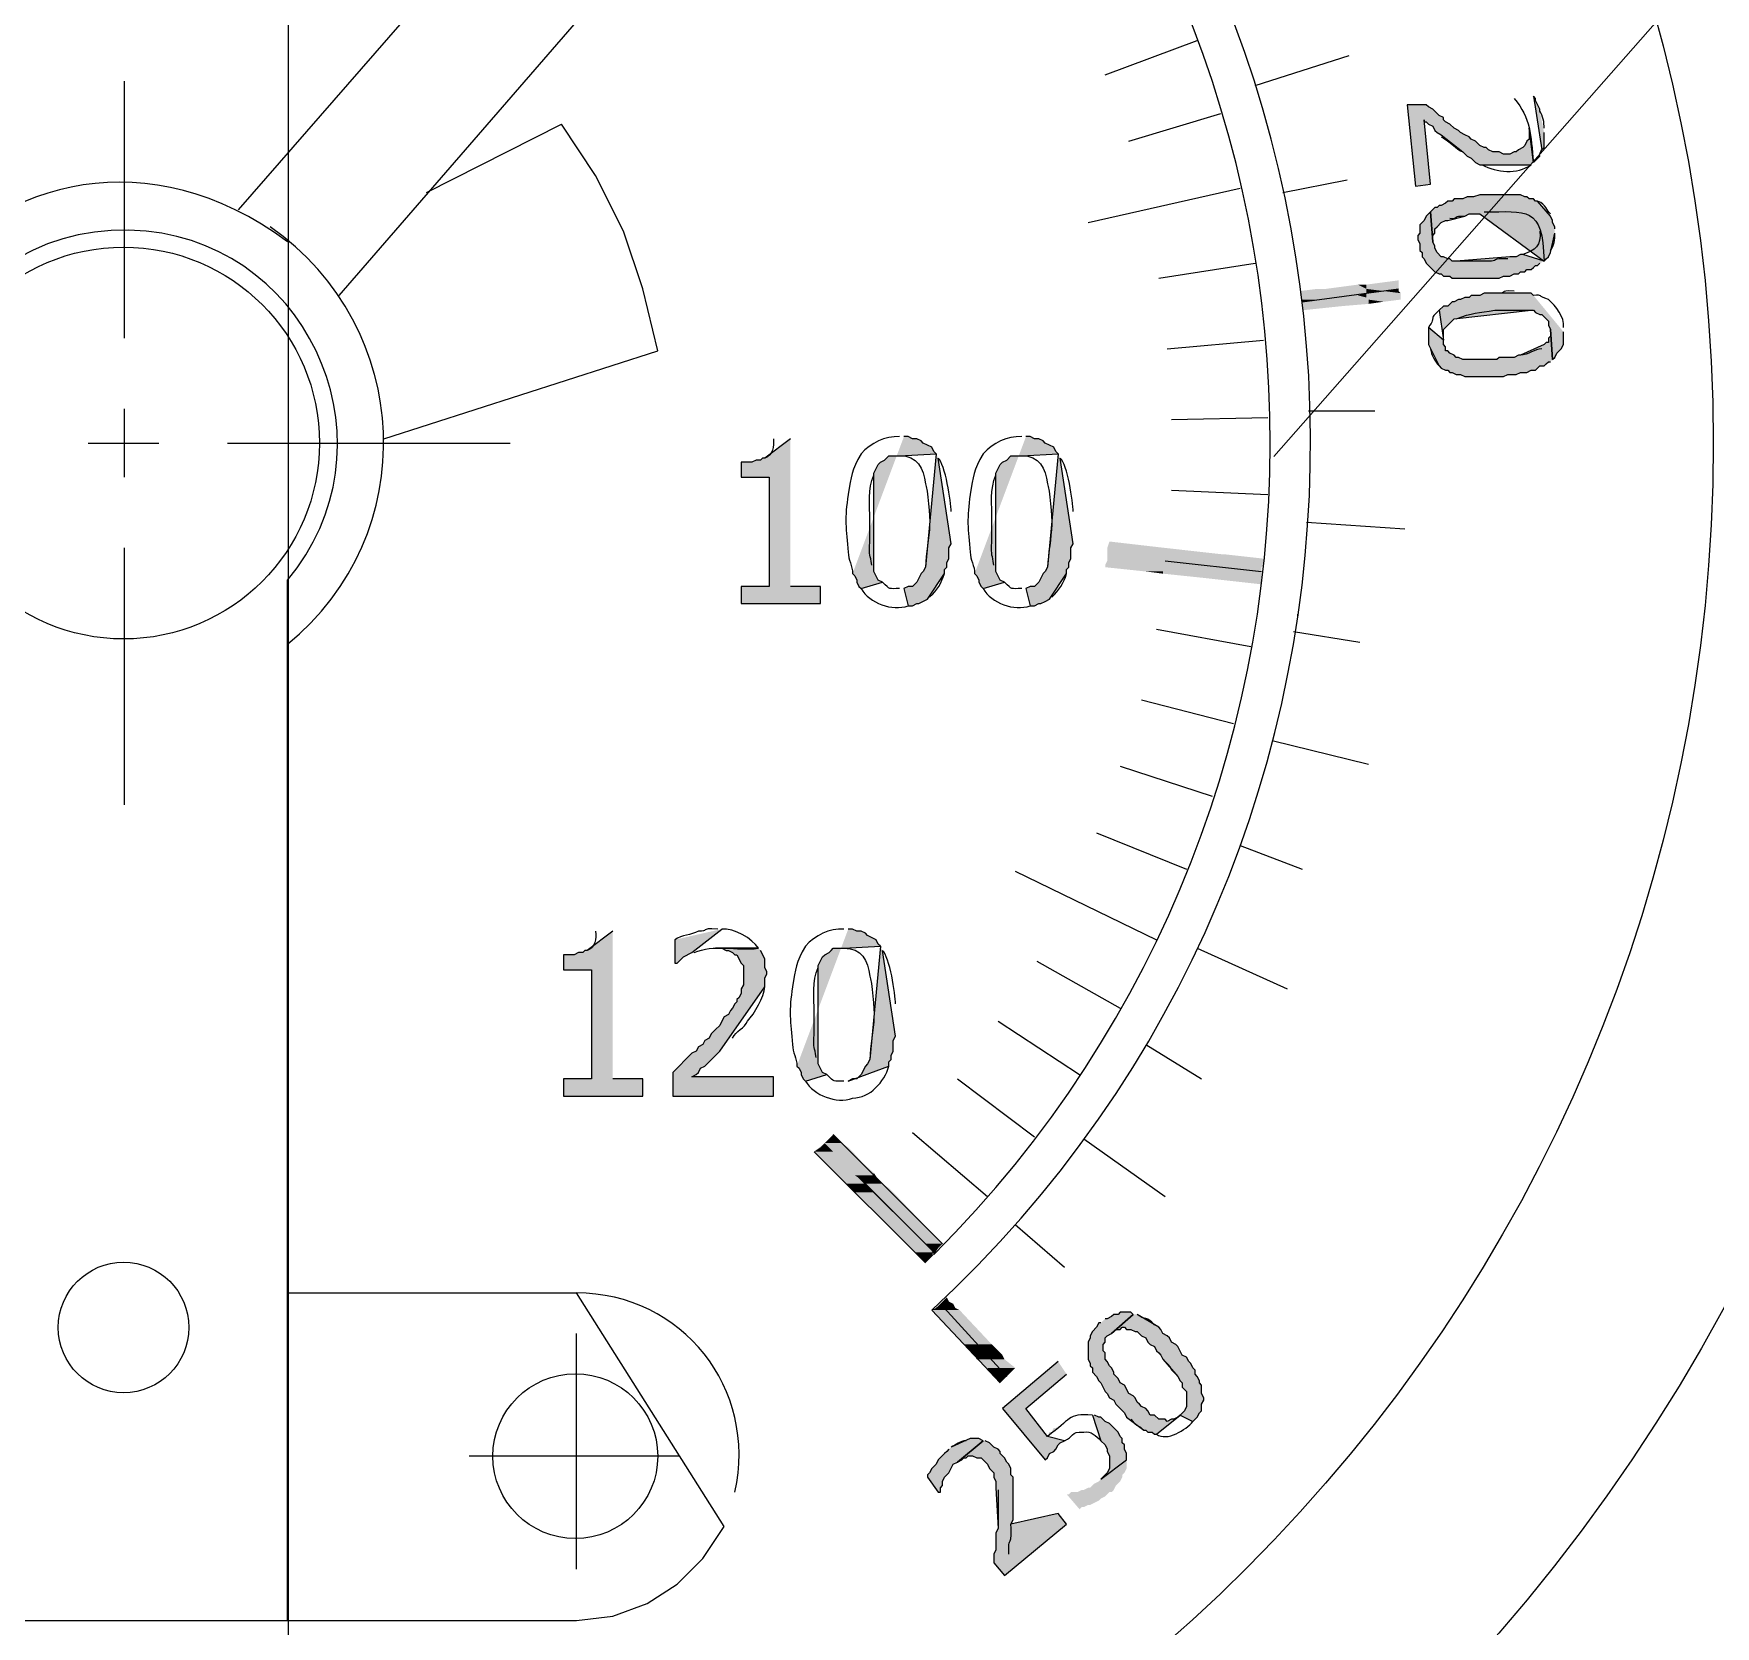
# Model space of a CAD drawing. Header units: millimetres. Extents: x 183355 to 194386, y -190559 to -183233.
# Drawn here: x 186469.4 to 186520.7, y -184275.1 to -184226.5 of the extents above; entities that cross this region are included whole.
import ezdxf

# ---------------------------------------------------------------- set-up
doc = ezdxf.new("R2010")
doc.units = ezdxf.units.MM
doc.header["$LTSCALE"] = 13
doc.layers.add('PDF_几何图形', color=7, linetype='Continuous')
doc.layers.add('PDF_实体填充', color=7, linetype='Continuous', true_color=0xffffff)
doc.layers.add('标注、文本', color=3, linetype='Continuous', lineweight=25)
doc.layers.add('铁心', color=3, linetype='Continuous', lineweight=0)

# ---------------------------------------------------------------- blocks, each defined once
blk = doc.blocks.new('A$C1C912F39')
at = {"layer": 'PDF_实体填充', "transparency": 33554559}
for points in [[(98.646, 91.432), (98.646, 91.497), (98.515, 91.758), (98.515, 91.824), (98.45, 91.889), (98.711, 90.257), (98.776, 90.322), (98.776, 90.779)], [(98.45, 89.865), (98.319, 90.91), (98.319, 90.583), (98.254, 90.518), (98.189, 90.387), (98.123, 90.322), (97.993, 90.257), (97.927, 90.191), (97.862, 90.191), (97.732, 90.126), (97.536, 90.126), (97.405, 90.191), (97.209, 90.191), (97.079, 90.257), (97.013, 90.322), (96.948, 90.322), (96.818, 90.387), (96.687, 90.518), (96.556, 90.583), (96.491, 90.648), (96.361, 90.714), (96.23, 90.779), (96.165, 90.844), (96.034, 90.91), (95.904, 91.04), (95.773, 91.105), (95.708, 91.171), (95.708, 91.236), (95.577, 91.301), (95.381, 91.497), (95.251, 91.562), (95.185, 91.628), (94.598, 91.628), (94.859, 89.147), (95.316, 89.212), (95.12, 91.171), (95.12, 91.105), (95.185, 91.105), (95.251, 91.04), (95.381, 90.975), (95.447, 90.844), (95.512, 90.779), (95.642, 90.714), (96.295, 90.191), (96.426, 90.061), (96.556, 89.996), (96.687, 89.865), (96.818, 89.8), (98.384, 89.8)], [(99.103, 87.841), (99.103, 87.906), (99.037, 88.037), (99.037, 88.102), (98.972, 88.233), (98.58, 88.69), (98.515, 88.69), (98.45, 88.755), (98.319, 88.755), (98.254, 88.82), (98.189, 88.82), (98.058, 88.886), (96.883, 88.886), (96.818, 88.886), (96.622, 88.82), (96.426, 88.82), (96.295, 88.755), (96.034, 88.755), (95.969, 88.69), (95.838, 88.69), (95.773, 88.625), (95.642, 88.559), (95.577, 88.559), (95.512, 88.494), (95.447, 88.494), (95.316, 88.363), (95.381, 87.449), (95.381, 87.645), (95.447, 87.711), (95.447, 87.841), (95.512, 87.906), (95.642, 88.037), (95.773, 88.102), (95.838, 88.102), (96.361, 88.233), (96.491, 88.298), (96.818, 88.298), (98.776, 86.862), (98.841, 86.927), (98.907, 86.992), (98.972, 87.123), (99.103, 87.711)], [(98.776, 86.862), (98.123, 87.058), (98.058, 87.058), (97.927, 86.992), (97.732, 86.992), (96.099, 86.862), (95.969, 86.862), (95.904, 86.927), (95.838, 86.927), (95.708, 86.992), (95.642, 86.992), (95.512, 87.123), (95.447, 87.254), (95.447, 87.319), (95.381, 87.449), (95.316, 88.363), (95.251, 88.298), (95.185, 88.233), (95.12, 88.102), (94.99, 87.972), (94.99, 87.711), (94.924, 87.645), (94.924, 87.515), (94.99, 87.384), (94.99, 87.188), (95.055, 87.123), (95.055, 86.992), (95.12, 86.927), (95.185, 86.797), (95.251, 86.731), (95.447, 86.535), (95.577, 86.47), (95.642, 86.47), (95.708, 86.405), (95.904, 86.405), (95.969, 86.34), (97.405, 86.34), (97.536, 86.405), (97.732, 86.405), (97.862, 86.47), (97.993, 86.47), (98.058, 86.535), (98.189, 86.535), (98.254, 86.601), (98.384, 86.601), (98.45, 86.666), (98.515, 86.731), (98.58, 86.731), (98.646, 86.797)], [(98.45, 85.817), (98.384, 85.883), (97.993, 85.883), (97.209, 85.883), (96.948, 85.883), (96.818, 85.817), (96.556, 85.817), (96.491, 85.752), (96.361, 85.752), (96.23, 85.687), (96.165, 85.687), (96.034, 85.621), (95.969, 85.621), (95.838, 85.491), (95.708, 85.491), (95.577, 85.36), (95.708, 84.446), (95.708, 84.773), (96.034, 85.099), (98.384, 85.36), (98.45, 85.36), (98.515, 85.295), (98.646, 85.23), (98.711, 85.23), (98.907, 85.034), (98.907, 84.903), (98.972, 84.773), (99.037, 83.859), (99.103, 83.924), (99.168, 84.055), (99.298, 84.185), (99.364, 84.316), (99.364, 84.707)], [(99.037, 83.859), (98.972, 84.773), (98.972, 84.577), (98.907, 84.512), (98.907, 84.381), (98.841, 84.381), (98.776, 84.316), (98.058, 83.989), (97.993, 83.989), (97.862, 83.924), (97.405, 83.924), (97.34, 83.859), (96.491, 83.859), (96.295, 83.859), (96.165, 83.924), (96.099, 83.924), (96.034, 83.989), (95.904, 84.055), (95.838, 84.12), (95.773, 84.12), (95.773, 84.251), (95.708, 84.316), (95.708, 84.446), (95.251, 84.838), (95.251, 84.316), (95.577, 83.663), (95.642, 83.598), (95.773, 83.532), (95.838, 83.532), (95.904, 83.467), (95.969, 83.467), (96.099, 83.402), (96.23, 83.402), (96.361, 83.337), (97.536, 83.337), (97.666, 83.402), (97.927, 83.402), (98.058, 83.467), (98.254, 83.467), (98.384, 83.532), (98.515, 83.532), (98.646, 83.663), (98.776, 83.663), (98.841, 83.728), (98.907, 83.794), (98.972, 83.794)], [(75.796, 81.443), (75.012, 80.856), (74.947, 80.856), (74.882, 80.79), (74.751, 80.79), (74.621, 80.725), (74.294, 80.725), (74.294, 80.268), (75.143, 80.268), (75.143, 76.939), (74.294, 76.939), (74.294, 76.416), (76.71, 76.416), (76.71, 76.939), (75.796, 76.939)], [(77.689, 77.33), (77.754, 77.265), (77.82, 77.134), (77.82, 77.069), (77.885, 76.939), (77.95, 76.873), (78.603, 77.069), (78.473, 77.134), (78.342, 77.396), (78.342, 77.461), (78.342, 80.333), (78.342, 80.399), (78.473, 80.66), (78.538, 80.725), (78.668, 80.79), (78.799, 80.921), (79.125, 80.921), (80.235, 80.986), (80.17, 81.052), (80.105, 81.182), (79.974, 81.247), (79.844, 81.313), (79.778, 81.378), (79.648, 81.443), (79.517, 81.443), (79.387, 81.509), (79.256, 81.509)], [(81.41, 77.33), (81.476, 77.265), (81.541, 77.134), (81.541, 77.069), (81.606, 76.939), (81.671, 76.873), (82.324, 77.069), (82.194, 77.134), (82.063, 77.396), (82.063, 77.461), (82.063, 80.333), (82.063, 80.399), (82.194, 80.66), (82.259, 80.725), (82.39, 80.79), (82.52, 80.921), (82.847, 80.921), (83.956, 80.986), (83.891, 81.052), (83.826, 81.182), (83.695, 81.247), (83.565, 81.313), (83.499, 81.378), (83.369, 81.443), (83.238, 81.443), (83.108, 81.509), (82.977, 81.509)], [(80.235, 80.986), (79.909, 77.526), (79.844, 77.396), (79.778, 77.33), (79.648, 77.069), (79.517, 76.939), (79.387, 76.939), (79.256, 76.873), (79.387, 76.351), (79.517, 76.351), (79.648, 76.416), (79.713, 76.416), (79.974, 76.547), (80.496, 77.33), (80.496, 77.461), (80.562, 77.526), (80.562, 77.657), (80.627, 77.787), (80.627, 78.114), (80.692, 78.244), (80.3, 80.856)], [(83.956, 80.986), (83.63, 77.526), (83.565, 77.396), (83.499, 77.33), (83.369, 77.069), (83.238, 76.939), (83.108, 76.939), (82.977, 76.873), (83.108, 76.351), (83.238, 76.351), (83.369, 76.416), (83.434, 76.416), (83.565, 76.482), (83.695, 76.547), (84.218, 77.33), (84.218, 77.461), (84.283, 77.526), (84.283, 77.657), (84.348, 77.787), (84.348, 78.114), (84.413, 78.244), (84.022, 80.856)], [(70.377, 66.428), (69.594, 65.84), (69.528, 65.84), (69.463, 65.775), (69.333, 65.775), (69.202, 65.71), (68.876, 65.71), (68.876, 65.253), (69.724, 65.253), (69.724, 61.923), (68.876, 61.923), (68.876, 61.401), (71.291, 61.401), (71.291, 61.923), (70.377, 61.923)], [(72.27, 66.167), (72.27, 65.448), (72.336, 65.448), (72.532, 65.644), (72.793, 65.775), (73.707, 66.493)], [(75.992, 62.315), (76.057, 62.249), (76.122, 62.119), (76.122, 62.054), (76.188, 61.923), (76.253, 61.858), (76.906, 62.054), (76.775, 62.119), (76.645, 62.38), (76.645, 62.445), (76.645, 65.318), (76.645, 65.383), (76.775, 65.644), (76.84, 65.71), (76.971, 65.775), (77.036, 65.84), (77.102, 65.905), (77.428, 65.905), (78.538, 65.971), (78.473, 66.036), (78.407, 66.167), (78.146, 66.297), (78.081, 66.362), (77.95, 66.428), (77.82, 66.428), (77.689, 66.493), (77.559, 66.493)], [(74.817, 65.905), (73.511, 65.905), (73.707, 65.905), (73.837, 65.84), (73.903, 65.84), (74.033, 65.775), (74.098, 65.71), (74.164, 65.71), (74.294, 65.448), (74.36, 65.383), (74.36, 64.796), (74.294, 64.665), (74.294, 64.534), (74.229, 64.404), (74.164, 64.339), (74.164, 64.273), (74.098, 64.208), (74.033, 64.077), (73.968, 64.012), (73.903, 63.882), (73.772, 63.816), (73.707, 63.686), (73.641, 63.555), (73.511, 63.425), (73.38, 63.294), (73.315, 63.163), (73.184, 63.098), (73.119, 62.968), (72.989, 62.902), (72.923, 62.772), (72.793, 62.706), (72.205, 62.119), (72.205, 61.401), (75.274, 61.401), (75.274, 61.988), (72.793, 61.988), (72.923, 62.054), (72.989, 62.119), (73.054, 62.249), (73.184, 62.315), (73.576, 62.706), (73.641, 62.772), (75.012, 64.73), (75.012, 64.991), (75.078, 65.122), (75.078, 65.187), (75.012, 65.318), (75.012, 65.579), (74.882, 65.84)], [(78.538, 65.971), (78.211, 62.511), (78.146, 62.38), (78.081, 62.315), (77.95, 62.054), (77.82, 61.923), (77.689, 61.923), (77.559, 61.858), (78.799, 62.315), (78.799, 62.445), (78.864, 62.511), (78.864, 62.641), (78.93, 62.772), (78.93, 63.098), (78.995, 63.229), (78.603, 65.84)], [(85.262, 54.481), (85.197, 54.481), (85.132, 54.35), (85.001, 54.219), (84.936, 54.089), (84.936, 54.024), (84.87, 53.893), (84.87, 53.371), (84.936, 53.24), (84.936, 53.175), (85.001, 53.11), (85.001, 52.979), (85.132, 52.848), (85.197, 52.718), (85.262, 52.653), (85.393, 52.391), (85.458, 52.326), (85.523, 52.196), (85.654, 52.13), (85.719, 52), (85.98, 51.739), (86.046, 51.608), (86.568, 51.216), (86.633, 51.216), (86.698, 51.151), (86.829, 51.151), (86.894, 51.086), (86.96, 51.086), (87.678, 51.673), (87.612, 51.608), (87.482, 51.543), (87.417, 51.543), (87.286, 51.477), (87.221, 51.543), (87.025, 51.543), (86.894, 51.673), (86.764, 51.673), (86.698, 51.804), (86.633, 51.869), (86.503, 51.934), (86.437, 52), (86.372, 52.065), (86.307, 52.196), (86.241, 52.261), (86.111, 52.326), (85.98, 52.587), (85.85, 52.653), (85.784, 52.783), (85.654, 52.914), (85.654, 52.979), (85.589, 53.11), (85.523, 53.175), (85.458, 53.305), (85.393, 53.371), (85.393, 53.567), (85.327, 53.632), (85.327, 53.828), (85.393, 53.893), (85.393, 54.024), (85.458, 54.089), (85.589, 54.154), (86.241, 54.742), (86.176, 54.807), (85.85, 54.807), (85.784, 54.742), (85.654, 54.742), (85.589, 54.676), (85.458, 54.611), (85.393, 54.611)], [(86.241, 54.742), (85.589, 54.154), (85.719, 54.285), (85.85, 54.285), (85.915, 54.35), (85.98, 54.35), (86.046, 54.285), (86.176, 54.285), (86.307, 54.219), (86.372, 54.219), (86.503, 54.089), (86.633, 54.024), (86.698, 53.893), (86.764, 53.828), (86.894, 53.762), (86.96, 53.632), (87.025, 53.567), (87.09, 53.501), (87.155, 53.371), (87.547, 52.914), (87.612, 52.848), (87.678, 52.718), (87.743, 52.653), (87.743, 52.522), (87.874, 52.391), (87.874, 51.934), (87.808, 51.804), (87.678, 51.673), (88.069, 51.477), (88.135, 51.543), (88.2, 51.608), (88.265, 51.739), (88.331, 51.804), (88.331, 52), (88.396, 52.13), (88.396, 52.196), (88.331, 52.326), (88.331, 52.587), (88.265, 52.653), (88.265, 52.718), (88.2, 52.848), (88.135, 52.914), (88.135, 53.044), (88.069, 53.11), (88.004, 53.24), (87.939, 53.305), (87.874, 53.436), (87.743, 53.501), (87.612, 53.762), (87.547, 53.828), (87.417, 53.893), (87.351, 54.024), (87.286, 54.089), (87.155, 54.154), (87.09, 54.285), (87.025, 54.35), (86.372, 54.742)], [(83.956, 53.305), (82.259, 51.869), (83.565, 50.302), (83.63, 50.368), (83.695, 50.498), (83.826, 50.563), (83.891, 50.629), (83.956, 50.759), (84.022, 50.825), (84.152, 50.89), (83.63, 51.02), (82.977, 51.869), (84.218, 52.914)], [(83.891, 51.282), (83.826, 51.282), (83.761, 51.151), (83.695, 51.151), (83.63, 51.02), (84.283, 51.543), (84.152, 51.477), (84.022, 51.347)], [(85.001, 51.673), (85.262, 50.89), (85.393, 50.759), (85.458, 50.629), (85.458, 50.563), (85.523, 50.433), (85.523, 50.041), (85.458, 49.911), (85.393, 49.845), (85.262, 49.715), (86.046, 50.302), (86.046, 50.498), (85.98, 50.629), (85.98, 50.759), (85.915, 50.825), (85.915, 50.955), (85.85, 51.02), (85.784, 51.151), (85.523, 51.412), (85.393, 51.477), (85.262, 51.608), (85.197, 51.608), (85.066, 51.673)], [(80.627, 50.629), (80.562, 50.563), (80.496, 50.498), (80.3, 50.302), (80.235, 50.172), (80.105, 50.041), (80.039, 49.911), (79.974, 49.845), (79.974, 49.78), (80.3, 49.323), (80.366, 49.323), (80.366, 49.454), (80.431, 49.519), (80.431, 49.649), (80.496, 49.78), (80.627, 49.911), (80.757, 50.172), (80.888, 50.237), (81.671, 50.89), (81.541, 50.955), (81.28, 50.955), (80.692, 50.694)], [(81.671, 50.89), (80.888, 50.237), (81.019, 50.302), (81.084, 50.368), (81.149, 50.368), (81.214, 50.433), (81.345, 50.433), (81.476, 50.368), (81.606, 50.368), (81.802, 50.172), (81.867, 50.041), (81.998, 49.911), (81.998, 49.78), (82.063, 49.649), (82.063, 49.454), (82.128, 48.213), (82.063, 48.083), (82.063, 47.56), (81.998, 47.43), (81.998, 47.169), (82.324, 46.777), (84.218, 48.344), (83.956, 48.67), (82.52, 48.344), (82.585, 48.474), (82.585, 49.388), (82.585, 49.78), (82.52, 49.845), (82.52, 50.041), (82.455, 50.172), (82.39, 50.237), (82.324, 50.368), (82.194, 50.498), (82.194, 50.563), (82.128, 50.629), (81.998, 50.694), (81.867, 50.825), (81.737, 50.89)], [(84.283, 49.258), (84.218, 49.258), (84.609, 48.801), (84.675, 48.866), (84.74, 48.866), (84.87, 48.931), (84.936, 48.931), (85.066, 48.997), (85.197, 49.062), (85.262, 49.127), (85.393, 49.192), (85.458, 49.258), (85.523, 49.323), (85.589, 49.323), (85.654, 49.388), (85.719, 49.519), (85.85, 49.649), (85.915, 49.78), (85.915, 49.845), (85.98, 49.911), (86.046, 50.041), (86.046, 50.302), (85.262, 49.715), (85.197, 49.649), (85.066, 49.584), (84.936, 49.454), (84.87, 49.454), (84.74, 49.388), (84.675, 49.388), (84.544, 49.323), (84.348, 49.323)]]:
    blk.add_hatch(color=7, dxfattribs=at).paths.add_polyline_path(points, flags=16)
at = {"layer": 'PDF_几何图形'}
blk.add_line((66.003, 50.433), (72.401, 50.433), dxfattribs=at)
for points in [[(73.511, 99.07), (62.021, 85.817)], [(64.371, 94.631), (58.952, 88.429)], [(85.393, 92.542), (88.2, 93.586)], [(89.963, 92.215), (92.835, 93.129)], [(55.492, 84.512), (55.492, 92.346)], [(98.646, 91.432), (98.646, 91.497), (98.515, 91.758), (98.515, 91.824), (98.45, 91.889), (98.711, 90.257), (98.776, 90.322), (98.776, 90.779)], [(86.111, 90.518), (88.918, 91.367)], [(98.45, 89.865), (98.319, 90.91), (98.319, 90.583), (98.254, 90.518), (98.189, 90.387), (98.123, 90.322), (97.993, 90.257), (97.927, 90.191), (97.862, 90.191), (97.732, 90.126), (97.536, 90.126), (97.405, 90.191), (97.209, 90.191), (97.079, 90.257), (97.013, 90.322), (96.948, 90.322), (96.818, 90.387), (96.687, 90.518), (96.556, 90.583), (96.491, 90.648), (96.361, 90.714), (96.23, 90.779), (96.165, 90.844), (96.034, 90.91), (95.904, 91.04), (95.773, 91.105), (95.708, 91.171), (95.708, 91.236), (95.577, 91.301), (95.381, 91.497), (95.251, 91.562), (95.185, 91.628), (94.598, 91.628), (94.859, 89.147), (95.316, 89.212), (95.12, 91.171), (95.12, 91.105), (95.185, 91.105), (95.251, 91.04), (95.381, 90.975), (95.447, 90.844), (95.512, 90.779), (95.642, 90.714), (96.295, 90.191), (96.426, 90.061), (96.556, 89.996), (96.687, 89.865), (96.818, 89.8), (98.384, 89.8)], [(64.697, 88.951), (68.81, 91.04)], [(71.748, 84.12), (71.291, 86.013), (70.704, 87.776), (69.855, 89.473), (68.81, 91.04)], [(90.811, 88.951), (92.77, 89.343)], [(84.87, 88.037), (89.506, 89.082)], [(99.103, 87.841), (99.103, 87.906), (99.037, 88.037), (99.037, 88.102), (98.972, 88.233), (98.58, 88.69), (98.515, 88.69), (98.45, 88.755), (98.319, 88.755), (98.254, 88.82), (98.189, 88.82), (98.058, 88.886), (96.883, 88.886), (96.818, 88.886), (96.622, 88.82), (96.426, 88.82), (96.295, 88.755), (96.034, 88.755), (95.969, 88.69), (95.838, 88.69), (95.773, 88.625), (95.642, 88.559), (95.577, 88.559), (95.512, 88.494), (95.447, 88.494), (95.316, 88.363), (95.381, 87.449), (95.381, 87.645), (95.447, 87.711), (95.447, 87.841), (95.512, 87.906), (95.642, 88.037), (95.773, 88.102), (95.838, 88.102), (96.361, 88.233), (96.491, 88.298), (96.818, 88.298), (98.776, 86.862), (98.841, 86.927), (98.907, 86.992), (98.972, 87.123), (99.103, 87.711)], [(98.776, 86.862), (98.123, 87.058), (98.058, 87.058), (97.927, 86.992), (97.732, 86.992), (96.099, 86.862), (95.969, 86.862), (95.904, 86.927), (95.838, 86.927), (95.708, 86.992), (95.642, 86.992), (95.512, 87.123), (95.447, 87.254), (95.447, 87.319), (95.381, 87.449), (95.316, 88.363), (95.251, 88.298), (95.185, 88.233), (95.12, 88.102), (94.99, 87.972), (94.99, 87.711), (94.924, 87.645), (94.924, 87.515), (94.99, 87.384), (94.99, 87.188), (95.055, 87.123), (95.055, 86.992), (95.12, 86.927), (95.185, 86.797), (95.251, 86.731), (95.447, 86.535), (95.577, 86.47), (95.642, 86.47), (95.708, 86.405), (95.904, 86.405), (95.969, 86.34), (97.405, 86.34), (97.536, 86.405), (97.732, 86.405), (97.862, 86.47), (97.993, 86.47), (98.058, 86.535), (98.189, 86.535), (98.254, 86.601), (98.384, 86.601), (98.45, 86.666), (98.515, 86.731), (98.58, 86.731), (98.646, 86.797)], [(87.025, 86.34), (89.963, 86.797)], [(91.399, 85.621), (94.337, 86.013)], [(98.45, 85.817), (98.384, 85.883), (97.993, 85.883), (97.209, 85.883), (96.948, 85.883), (96.818, 85.817), (96.556, 85.817), (96.491, 85.752), (96.361, 85.752), (96.23, 85.687), (96.165, 85.687), (96.034, 85.621), (95.969, 85.621), (95.838, 85.491), (95.708, 85.491), (95.577, 85.36), (95.708, 84.446), (95.708, 84.773), (96.034, 85.099), (98.384, 85.36), (98.45, 85.36), (98.515, 85.295), (98.646, 85.23), (98.711, 85.23), (98.907, 85.034), (98.907, 84.903), (98.972, 84.773), (99.037, 83.859), (99.103, 83.924), (99.168, 84.055), (99.298, 84.185), (99.364, 84.316), (99.364, 84.707)], [(99.037, 83.859), (98.972, 84.773), (98.972, 84.577), (98.907, 84.512), (98.907, 84.381), (98.841, 84.381), (98.776, 84.316), (98.058, 83.989), (97.993, 83.989), (97.862, 83.924), (97.405, 83.924), (97.34, 83.859), (96.491, 83.859), (96.295, 83.859), (96.165, 83.924), (96.099, 83.924), (96.034, 83.989), (95.904, 84.055), (95.838, 84.12), (95.773, 84.12), (95.773, 84.251), (95.708, 84.316), (95.708, 84.446), (95.251, 84.838), (95.251, 84.316), (95.577, 83.663), (95.642, 83.598), (95.773, 83.532), (95.838, 83.532), (95.904, 83.467), (95.969, 83.467), (96.099, 83.402), (96.23, 83.402), (96.361, 83.337), (97.536, 83.337), (97.666, 83.402), (97.927, 83.402), (98.058, 83.467), (98.254, 83.467), (98.384, 83.532), (98.515, 83.532), (98.646, 83.663), (98.776, 83.663), (98.841, 83.728), (98.907, 83.794), (98.972, 83.794)], [(63.392, 81.443), (71.748, 84.12)], [(87.286, 84.185), (90.224, 84.446)], [(55.492, 80.268), (55.492, 82.357)], [(87.417, 82.031), (90.354, 82.096)], [(91.595, 82.292), (93.619, 82.292)], [(54.382, 81.313), (56.537, 81.313)], [(58.626, 81.313), (67.244, 81.313)], [(75.796, 81.443), (75.012, 80.856), (74.947, 80.856), (74.882, 80.79), (74.751, 80.79), (74.621, 80.725), (74.294, 80.725), (74.294, 80.268), (75.143, 80.268), (75.143, 76.939), (74.294, 76.939), (74.294, 76.416), (76.71, 76.416), (76.71, 76.939), (75.796, 76.939)], [(77.689, 77.33), (77.754, 77.265), (77.82, 77.134), (77.82, 77.069), (77.885, 76.939), (77.95, 76.873), (78.603, 77.069), (78.473, 77.134), (78.342, 77.396), (78.342, 77.461), (78.342, 80.333), (78.342, 80.399), (78.473, 80.66), (78.538, 80.725), (78.668, 80.79), (78.799, 80.921), (79.125, 80.921), (80.235, 80.986), (80.17, 81.052), (80.105, 81.182), (79.974, 81.247), (79.844, 81.313), (79.778, 81.378), (79.648, 81.443), (79.517, 81.443), (79.387, 81.509), (79.256, 81.509)], [(81.41, 77.33), (81.476, 77.265), (81.541, 77.134), (81.541, 77.069), (81.606, 76.939), (81.671, 76.873), (82.324, 77.069), (82.194, 77.134), (82.063, 77.396), (82.063, 77.461), (82.063, 80.333), (82.063, 80.399), (82.194, 80.66), (82.259, 80.725), (82.39, 80.79), (82.52, 80.921), (82.847, 80.921), (83.956, 80.986), (83.891, 81.052), (83.826, 81.182), (83.695, 81.247), (83.565, 81.313), (83.499, 81.378), (83.369, 81.443), (83.238, 81.443), (83.108, 81.509), (82.977, 81.509)], [(80.235, 80.986), (79.909, 77.526), (79.844, 77.396), (79.778, 77.33), (79.648, 77.069), (79.517, 76.939), (79.387, 76.939), (79.256, 76.873), (79.387, 76.351), (79.517, 76.351), (79.648, 76.416), (79.713, 76.416), (79.974, 76.547), (80.496, 77.33), (80.496, 77.461), (80.562, 77.526), (80.562, 77.657), (80.627, 77.787), (80.627, 78.114), (80.692, 78.244), (80.3, 80.856)], [(83.956, 80.986), (83.63, 77.526), (83.565, 77.396), (83.499, 77.33), (83.369, 77.069), (83.238, 76.939), (83.108, 76.939), (82.977, 76.873), (83.108, 76.351), (83.238, 76.351), (83.369, 76.416), (83.434, 76.416), (83.565, 76.482), (83.695, 76.547), (84.218, 77.33), (84.218, 77.461), (84.283, 77.526), (84.283, 77.657), (84.348, 77.787), (84.348, 78.114), (84.413, 78.244), (84.022, 80.856)], [(87.417, 79.876), (90.354, 79.746)], [(91.53, 78.897), (94.533, 78.701)], [(55.492, 70.28), (55.492, 78.114)], [(87.221, 77.722), (90.159, 77.396)], [(60.454, 45.406), (60.454, 77.134)], [(91.268, 76.025), (91.268, 76.09)], [(86.96, 75.633), (89.832, 75.111)], [(91.138, 75.568), (93.162, 75.241)], [(86.503, 73.478), (89.31, 72.76)], [(90.485, 72.238), (93.423, 71.52)], [(85.85, 71.455), (88.657, 70.541)], [(85.132, 69.431), (87.874, 68.321)], [(89.506, 69.039), (91.399, 68.321)], [(82.651, 68.256), (86.96, 66.167)], [(70.377, 66.428), (69.594, 65.84), (69.528, 65.84), (69.463, 65.775), (69.333, 65.775), (69.202, 65.71), (68.876, 65.71), (68.876, 65.253), (69.724, 65.253), (69.724, 61.923), (68.876, 61.923), (68.876, 61.401), (71.291, 61.401), (71.291, 61.923), (70.377, 61.923)], [(72.27, 66.167), (72.27, 65.448), (72.336, 65.448), (72.532, 65.644), (72.793, 65.775), (73.707, 66.493)], [(75.992, 62.315), (76.057, 62.249), (76.122, 62.119), (76.122, 62.054), (76.188, 61.923), (76.253, 61.858), (76.906, 62.054), (76.775, 62.119), (76.645, 62.38), (76.645, 62.445), (76.645, 65.318), (76.645, 65.383), (76.775, 65.644), (76.84, 65.71), (76.971, 65.775), (77.036, 65.84), (77.102, 65.905), (77.428, 65.905), (78.538, 65.971), (78.473, 66.036), (78.407, 66.167), (78.146, 66.297), (78.081, 66.362), (77.95, 66.428), (77.82, 66.428), (77.689, 66.493), (77.559, 66.493)], [(74.817, 65.905), (73.511, 65.905), (73.707, 65.905), (73.837, 65.84), (73.903, 65.84), (74.033, 65.775), (74.098, 65.71), (74.164, 65.71), (74.294, 65.448), (74.36, 65.383), (74.36, 64.796), (74.294, 64.665), (74.294, 64.534), (74.229, 64.404), (74.164, 64.339), (74.164, 64.273), (74.098, 64.208), (74.033, 64.077), (73.968, 64.012), (73.903, 63.882), (73.772, 63.816), (73.707, 63.686), (73.641, 63.555), (73.511, 63.425), (73.38, 63.294), (73.315, 63.163), (73.184, 63.098), (73.119, 62.968), (72.989, 62.902), (72.923, 62.772), (72.793, 62.706), (72.205, 62.119), (72.205, 61.401), (75.274, 61.401), (75.274, 61.988), (72.793, 61.988), (72.923, 62.054), (72.989, 62.119), (73.054, 62.249), (73.184, 62.315), (73.576, 62.706), (73.641, 62.772), (75.012, 64.73), (75.012, 64.991), (75.078, 65.122), (75.078, 65.187), (75.012, 65.318), (75.012, 65.579), (74.882, 65.84)], [(78.538, 65.971), (78.211, 62.511), (78.146, 62.38), (78.081, 62.315), (77.95, 62.054), (77.82, 61.923), (77.689, 61.923), (77.559, 61.858), (78.799, 62.315), (78.799, 62.445), (78.864, 62.511), (78.864, 62.641), (78.93, 62.772), (78.93, 63.098), (78.995, 63.229), (78.603, 65.84)], [(88.2, 65.905), (90.942, 64.665)], [(83.304, 65.514), (85.85, 64.077)], [(82.128, 63.686), (84.609, 62.054)], [(86.633, 62.968), (88.331, 61.923)], [(80.888, 61.923), (83.238, 60.16)], [(77.102, 60.226), (80.431, 56.896)], [(79.517, 60.291), (81.802, 58.332)], [(84.74, 60.095), (87.221, 58.332)], [(76.514, 59.703), (79.909, 56.309)], [(77.885, 58.92), (79.974, 56.831)], [(78.081, 58.724), (80.17, 56.635)], [(82.651, 57.484), (84.152, 56.178)], [(50.465, 45.406), (69.267, 45.406), (70.377, 45.537), (71.422, 45.928), (72.336, 46.516), (73.119, 47.299), (73.772, 48.278), (69.267, 55.395)], [(60.454, 55.395), (69.267, 55.395)], [(80.105, 54.872), (82.194, 52.653)], [(80.366, 55.068), (82.39, 52.848)], [(85.262, 54.481), (85.197, 54.481), (85.132, 54.35), (85.001, 54.219), (84.936, 54.089), (84.936, 54.024), (84.87, 53.893), (84.87, 53.371), (84.936, 53.24), (84.936, 53.175), (85.001, 53.11), (85.001, 52.979), (85.132, 52.848), (85.197, 52.718), (85.262, 52.653), (85.393, 52.391), (85.458, 52.326), (85.523, 52.196), (85.654, 52.13), (85.719, 52), (85.98, 51.739), (86.046, 51.608), (86.568, 51.216), (86.633, 51.216), (86.698, 51.151), (86.829, 51.151), (86.894, 51.086), (86.96, 51.086), (87.678, 51.673), (87.612, 51.608), (87.482, 51.543), (87.417, 51.543), (87.286, 51.477), (87.221, 51.543), (87.025, 51.543), (86.894, 51.673), (86.764, 51.673), (86.698, 51.804), (86.633, 51.869), (86.503, 51.934), (86.437, 52), (86.372, 52.065), (86.307, 52.196), (86.241, 52.261), (86.111, 52.326), (85.98, 52.587), (85.85, 52.653), (85.784, 52.783), (85.654, 52.914), (85.654, 52.979), (85.589, 53.11), (85.523, 53.175), (85.458, 53.305), (85.393, 53.371), (85.393, 53.567), (85.327, 53.632), (85.327, 53.828), (85.393, 53.893), (85.393, 54.024), (85.458, 54.089), (85.589, 54.154), (86.241, 54.742), (86.176, 54.807), (85.85, 54.807), (85.784, 54.742), (85.654, 54.742), (85.589, 54.676), (85.458, 54.611), (85.393, 54.611)], [(86.241, 54.742), (85.589, 54.154), (85.719, 54.285), (85.85, 54.285), (85.915, 54.35), (85.98, 54.35), (86.046, 54.285), (86.176, 54.285), (86.307, 54.219), (86.372, 54.219), (86.503, 54.089), (86.633, 54.024), (86.698, 53.893), (86.764, 53.828), (86.894, 53.762), (86.96, 53.632), (87.025, 53.567), (87.09, 53.501), (87.155, 53.371), (87.547, 52.914), (87.612, 52.848), (87.678, 52.718), (87.743, 52.653), (87.743, 52.522), (87.874, 52.391), (87.874, 51.934), (87.808, 51.804), (87.678, 51.673), (88.069, 51.477), (88.135, 51.543), (88.2, 51.608), (88.265, 51.739), (88.331, 51.804), (88.331, 52), (88.396, 52.13), (88.396, 52.196), (88.331, 52.326), (88.331, 52.587), (88.265, 52.653), (88.265, 52.718), (88.2, 52.848), (88.135, 52.914), (88.135, 53.044), (88.069, 53.11), (88.004, 53.24), (87.939, 53.305), (87.874, 53.436), (87.743, 53.501), (87.612, 53.762), (87.547, 53.828), (87.417, 53.893), (87.351, 54.024), (87.286, 54.089), (87.155, 54.154), (87.09, 54.285), (87.025, 54.35), (86.372, 54.742)], [(69.267, 46.973), (69.267, 54.154)], [(83.956, 53.305), (82.259, 51.869), (83.565, 50.302), (83.63, 50.368), (83.695, 50.498), (83.826, 50.563), (83.891, 50.629), (83.956, 50.759), (84.022, 50.825), (84.152, 50.89), (83.63, 51.02), (82.977, 51.869), (84.218, 52.914)], [(85.001, 51.673), (85.262, 50.89), (85.393, 50.759), (85.458, 50.629), (85.458, 50.563), (85.523, 50.433), (85.523, 50.041), (85.458, 49.911), (85.393, 49.845), (85.262, 49.715), (86.046, 50.302), (86.046, 50.498), (85.98, 50.629), (85.98, 50.759), (85.915, 50.825), (85.915, 50.955), (85.85, 51.02), (85.784, 51.151), (85.523, 51.412), (85.393, 51.477), (85.262, 51.608), (85.197, 51.608), (85.066, 51.673)], [(80.627, 50.629), (80.562, 50.563), (80.496, 50.498), (80.3, 50.302), (80.235, 50.172), (80.105, 50.041), (80.039, 49.911), (79.974, 49.845), (79.974, 49.78), (80.3, 49.323), (80.366, 49.323), (80.366, 49.454), (80.431, 49.519), (80.431, 49.649), (80.496, 49.78), (80.627, 49.911), (80.757, 50.172), (80.888, 50.237), (81.671, 50.89), (81.541, 50.955), (81.28, 50.955), (80.692, 50.694)], [(81.671, 50.89), (80.888, 50.237), (81.019, 50.302), (81.084, 50.368), (81.149, 50.368), (81.214, 50.433), (81.345, 50.433), (81.476, 50.368), (81.606, 50.368), (81.802, 50.172), (81.867, 50.041), (81.998, 49.911), (81.998, 49.78), (82.063, 49.649), (82.063, 49.454), (82.128, 48.213), (82.063, 48.083), (82.063, 47.56), (81.998, 47.43), (81.998, 47.169), (82.324, 46.777), (84.218, 48.344), (83.956, 48.67), (82.52, 48.344), (82.585, 48.474), (82.585, 49.388), (82.585, 49.78), (82.52, 49.845), (82.52, 50.041), (82.455, 50.172), (82.39, 50.237), (82.324, 50.368), (82.194, 50.498), (82.194, 50.563), (82.128, 50.629), (81.998, 50.694), (81.867, 50.825), (81.737, 50.89)]]:
    blk.add_lwpolyline(points, dxfattribs=at)
for centre, radius in [((55.46, 81.313), 55.46), ((55.46, 81.313), 48.474), ((55.46, 81.313), 48.474), ((55.46, 81.313), 5.974), ((55.46, 54.342), 1.991), ((69.235, 50.417), 2.513)]:
    blk.add_circle(centre, radius, dxfattribs=at)
for points in [[(80.105, 54.872), (95.62, 69.212), (95.496, 93.899), (79.778, 108.08)], [(80.17, 56.57), (94.268, 70.659), (93.786, 93.782), (78.995, 107.166)], [(60.454, 87.449), (52.039, 93.731), (42.515, 82.296), (50.465, 75.111)], [(97.862, 91.824), (98.377, 91.203), (98.365, 90.734), (98.45, 89.865)], [(98.776, 90.91), (98.786, 91.087), (98.739, 91.299), (98.646, 91.432)], [(95.642, 90.648), (95.795, 90.593), (96.142, 90.247), (96.295, 90.191)], [(98.45, 89.865), (98.816, 90.228), (98.517, 89.916), (98.711, 90.257)], [(96.883, 89.8), (97.342, 89.566), (97.946, 89.49), (98.384, 89.8)], [(97.536, 88.886), (97.318, 88.886), (97.1, 88.886), (96.883, 88.886)], [(56.145, 87.776), (50.326, 88.309), (46.794, 81.708), (50.465, 77.2)], [(95.904, 88.168), (96.191, 88.141), (95.971, 88.258), (96.361, 88.233)], [(96.948, 88.363), (98.239, 88.361), (98.736, 88.561), (98.776, 86.862)], [(98.972, 88.298), (98.836, 88.41), (98.861, 88.587), (98.58, 88.69)], [(60.454, 77.134), (63.8, 81.086), (61.332, 87.25), (56.145, 87.776)], [(60.454, 75.176), (64.573, 78.51), (64.324, 84.826), (59.932, 87.906)], [(98.646, 87.776), (98.689, 87.32), (98.507, 87.2), (98.123, 87.058)], [(98.972, 87.188), (99.076, 87.331), (99.115, 87.519), (99.103, 87.711)], [(97.079, 86.862), (96.752, 86.862), (96.426, 86.862), (96.099, 86.862)], [(97.666, 86.927), (97.145, 86.96), (97.383, 86.844), (97.079, 86.862)], [(96.491, 86.34), (96.796, 86.34), (97.1, 86.34), (97.405, 86.34)], [(97.862, 85.948), (97.314, 85.976), (97.758, 85.854), (97.209, 85.883)], [(98.907, 85.687), (98.54, 85.808), (98.776, 85.829), (98.45, 85.817)], [(99.364, 84.838), (99.407, 85.167), (99.138, 85.478), (98.907, 85.687)], [(95.577, 85.36), (95.218, 85.042), (95.521, 85.22), (95.251, 84.838)], [(96.099, 85.099), (96.576, 85.293), (96.778, 85.278), (97.275, 85.36)], [(97.275, 85.36), (97.645, 85.36), (98.014, 85.36), (98.384, 85.36)], [(95.316, 84.185), (95.338, 83.989), (95.447, 83.812), (95.577, 83.663)], [(98.711, 84.185), (98.492, 84.178), (98.288, 84.009), (98.058, 83.989)], [(97.209, 83.859), (96.97, 83.859), (96.731, 83.859), (96.491, 83.859)], [(75.274, 81.443), (75.299, 81.218), (75.264, 80.936), (75.012, 80.856)], [(79.125, 81.509), (78.68, 81.53), (78.248, 81.318), (77.95, 80.986)], [(82.847, 81.509), (82.402, 81.53), (81.97, 81.318), (81.671, 80.986)], [(77.95, 80.986), (77.651, 80.48), (77.646, 80.313), (77.559, 79.746)], [(79.125, 80.921), (79.662, 80.939), (79.866, 80.534), (79.909, 80.072)], [(80.692, 79.224), (80.703, 79.512), (80.51, 80.669), (80.3, 80.856)], [(81.671, 80.986), (81.372, 80.48), (81.367, 80.313), (81.28, 79.746)], [(82.847, 80.921), (83.383, 80.939), (83.588, 80.534), (83.63, 80.072)], [(84.413, 79.224), (84.424, 79.512), (84.232, 80.669), (84.022, 80.856)], [(78.211, 78.962), (78.227, 79.423), (78.145, 79.91), (78.342, 80.333)], [(79.909, 80.072), (79.984, 79.931), (80.055, 79.003), (80.039, 78.832)], [(81.933, 78.962), (81.948, 79.423), (81.866, 79.91), (82.063, 80.333)], [(83.63, 80.072), (83.705, 79.931), (83.776, 79.004), (83.761, 78.832)], [(77.559, 79.746), (77.441, 79.031), (77.488, 78.685), (77.559, 77.983)], [(81.28, 79.746), (81.162, 79.031), (81.209, 78.685), (81.28, 77.983)], [(78.211, 78.31), (78.211, 78.527), (78.211, 78.745), (78.211, 78.962)], [(80.039, 78.832), (80.026, 78.391), (79.934, 77.964), (79.909, 77.526)], [(81.933, 78.31), (81.933, 78.527), (81.933, 78.745), (81.933, 78.962)], [(83.761, 78.832), (83.748, 78.391), (83.655, 77.964), (83.63, 77.526)], [(77.559, 77.983), (77.547, 77.756), (77.7, 77.558), (77.689, 77.33)], [(78.277, 77.591), (78.233, 77.945), (78.187, 77.809), (78.211, 78.31)], [(81.28, 77.983), (81.268, 77.756), (81.421, 77.558), (81.41, 77.33)], [(81.998, 77.591), (81.954, 77.945), (81.909, 77.809), (81.933, 78.31)], [(79.125, 76.873), (78.785, 76.881), (78.849, 76.817), (78.603, 77.069)], [(80.039, 76.612), (80.279, 76.819), (80.394, 77.047), (80.496, 77.33)], [(82.847, 76.873), (82.506, 76.881), (82.57, 76.817), (82.324, 77.069)], [(83.761, 76.612), (84, 76.819), (84.115, 77.047), (84.218, 77.33)], [(77.95, 76.873), (78.207, 76.432), (78.889, 76.171), (79.387, 76.351)], [(81.671, 76.873), (81.928, 76.432), (82.61, 76.171), (83.108, 76.351)], [(69.855, 66.428), (69.88, 66.202), (69.845, 65.921), (69.594, 65.84)], [(72.989, 66.428), (72.759, 66.296), (72.494, 66.323), (72.27, 66.167)], [(73.576, 66.493), (73.003, 66.526), (73.324, 66.409), (72.989, 66.428)], [(74.817, 65.905), (74.637, 66.205), (74.063, 66.519), (73.707, 66.493)], [(77.428, 66.493), (76.983, 66.515), (76.551, 66.303), (76.253, 65.971)], [(72.858, 65.775), (73.46, 66.035), (74.13, 65.83), (74.817, 65.905)], [(76.253, 65.971), (75.954, 65.465), (75.948, 65.297), (75.861, 64.73)], [(77.428, 65.905), (77.964, 65.924), (78.169, 65.518), (78.211, 65.057)], [(78.995, 64.208), (79.006, 64.496), (78.813, 65.653), (78.603, 65.84)], [(76.514, 63.947), (76.529, 64.407), (76.448, 64.895), (76.645, 65.318)], [(74.49, 63.686), (74.694, 63.909), (74.992, 64.427), (75.012, 64.73)], [(75.861, 64.73), (75.744, 64.015), (75.79, 63.669), (75.861, 62.968)], [(78.211, 65.057), (78.286, 64.915), (78.357, 63.988), (78.342, 63.816)], [(74.033, 63.163), (74.126, 63.389), (74.398, 63.461), (74.49, 63.686)], [(76.514, 63.294), (76.514, 63.512), (76.514, 63.729), (76.514, 63.947)], [(78.342, 63.816), (78.329, 63.376), (78.236, 62.948), (78.211, 62.511)], [(76.579, 62.576), (76.536, 62.93), (76.49, 62.794), (76.514, 63.294)], [(75.861, 62.968), (75.849, 62.74), (76.003, 62.542), (75.992, 62.315)], [(77.428, 61.858), (77.087, 61.865), (77.152, 61.801), (76.906, 62.054)], [(77.689, 61.335), (78.235, 61.351), (78.652, 61.821), (78.799, 62.315)], [(76.253, 61.858), (76.51, 61.416), (77.192, 61.156), (77.689, 61.335)], [(74.098, 49.323), (74.807, 52.463), (72.499, 55.398), (69.267, 55.395)], [(86.894, 54.415), (86.684, 54.701), (86.587, 54.548), (86.372, 54.742)], [(87.221, 53.305), (87.471, 53.085), (87.296, 53.135), (87.547, 52.914)], [(85.001, 51.673), (84.217, 51.72), (84.375, 51.548), (83.63, 51.02)], [(86.176, 51.543), (86.399, 51.283), (86.408, 51.375), (86.568, 51.216)], [(86.96, 51.086), (87.276, 50.854), (87.86, 51.223), (88.069, 51.477)], [(81.149, 50.89), (80.967, 50.891), (80.848, 50.764), (80.692, 50.694)], [(84.152, 50.89), (84.449, 50.991), (84.311, 51.187), (84.74, 51.151)], [(84.74, 51.151), (84.965, 51.188), (85.116, 51.047), (85.262, 50.89)], [(82.128, 49.388), (82.128, 48.997), (82.128, 48.605), (82.128, 48.213)], [(82.585, 48.801), (82.585, 48.997), (82.585, 49.192), (82.585, 49.388)], [(82.455, 47.43), (82.426, 48.035), (82.564, 47.614), (82.52, 48.344)]]:
    blk.add_open_spline(points, degree=3, dxfattribs=at)
at = {"layer": 'PDF_实体填充', "transparency": 33554559}
for points in [[(94.337, 86.274), (93.357, 86.144), (94.337, 86.144)], [(91.856, 86.013), (91.334, 85.948), (93.357, 85.948)], [(91.334, 85.948), (91.334, 85.883), (93.357, 85.883)], [(91.334, 85.948), (93.357, 85.948), (93.357, 85.883)], [(91.334, 85.883), (91.334, 85.817), (93.096, 85.817)], [(91.334, 85.883), (93.357, 85.883), (93.096, 85.817)], [(91.334, 85.817), (91.399, 85.752), (92.639, 85.752)], [(91.334, 85.817), (93.096, 85.817), (92.639, 85.752)], [(91.399, 85.752), (91.399, 85.687), (92.117, 85.687)], [(91.399, 85.752), (92.639, 85.752), (92.117, 85.687)], [(91.399, 85.687), (92.117, 85.687), (91.856, 85.687)], [(91.399, 85.687), (91.856, 85.687), (91.399, 85.621)], [(91.856, 85.687), (91.399, 85.621), (93.423, 85.621)], [(92.117, 86.013), (91.856, 86.013), (93.357, 86.013)], [(91.856, 86.013), (93.357, 86.013), (93.357, 85.948)], [(92.117, 85.687), (91.856, 85.687), (93.423, 85.687)], [(91.856, 85.687), (93.423, 85.687), (93.423, 85.621)], [(93.096, 86.144), (92.117, 86.013), (93.357, 86.013)], [(92.639, 85.752), (92.117, 85.687), (93.357, 85.687)], [(93.096, 85.817), (92.639, 85.752), (93.357, 85.752)], [(92.639, 85.752), (93.357, 85.752), (93.357, 85.687)], [(93.096, 86.144), (93.357, 86.144), (93.357, 86.013)], [(93.357, 85.883), (93.096, 85.817), (93.357, 85.817)], [(93.096, 85.817), (93.357, 85.817), (93.357, 85.752)], [(93.357, 86.144), (93.357, 86.013), (94.337, 86.013)], [(93.357, 86.144), (94.337, 86.144), (94.337, 86.013)], [(93.357, 86.013), (93.357, 85.948), (93.88, 85.948)], [(93.357, 86.013), (94.337, 86.013), (93.88, 85.948)], [(93.357, 85.948), (93.88, 85.948), (93.357, 85.883)], [(93.88, 85.948), (93.357, 85.883), (94.402, 85.883)], [(93.357, 85.883), (93.357, 85.817), (94.402, 85.817)], [(93.357, 85.883), (94.402, 85.883), (94.402, 85.817)], [(93.357, 85.817), (93.357, 85.752), (94.402, 85.752)], [(93.357, 85.817), (94.402, 85.817), (94.402, 85.752)], [(93.357, 85.752), (93.357, 85.687), (94.402, 85.687)], [(93.357, 85.752), (94.402, 85.752), (94.402, 85.687)], [(93.423, 85.687), (93.423, 85.621), (93.88, 85.621)], [(93.423, 85.687), (94.402, 85.687), (93.88, 85.621)], [(94.337, 86.013), (93.88, 85.948), (94.337, 85.948)], [(93.88, 85.948), (94.337, 85.948), (94.402, 85.883)], [(91.399, 85.621), (91.399, 85.556), (93.423, 85.556)], [(91.399, 85.621), (93.423, 85.621), (93.423, 85.556)], [(91.399, 85.556), (91.399, 85.491), (92.639, 85.491)], [(91.399, 85.556), (93.423, 85.556), (92.639, 85.491)], [(91.399, 85.491), (92.639, 85.491), (91.399, 85.36)], [(93.423, 85.621), (93.88, 85.621), (93.423, 85.556)], [(85.523, 78.31), (85.458, 78.114), (87.221, 78.114)], [(85.458, 78.114), (85.458, 77.918), (87.221, 77.918)], [(85.458, 78.114), (87.221, 78.114), (87.221, 77.918)], [(87.221, 78.114), (87.221, 77.918), (88.983, 77.918)], [(85.458, 77.722), (85.393, 77.591), (87.155, 77.591)], [(85.393, 77.591), (85.393, 77.526), (87.155, 77.526)], [(85.393, 77.591), (87.155, 77.591), (87.155, 77.526)], [(85.393, 77.526), (86.633, 77.396), (87.155, 77.396)], [(85.393, 77.526), (87.155, 77.526), (87.155, 77.396)], [(85.458, 77.918), (85.458, 77.787), (87.221, 77.787)], [(85.458, 77.918), (87.221, 77.918), (87.221, 77.787)], [(85.458, 77.787), (85.458, 77.722), (87.221, 77.722)], [(85.458, 77.787), (87.221, 77.787), (87.221, 77.722)], [(85.458, 77.722), (87.221, 77.722), (87.155, 77.591)], [(87.221, 77.722), (87.155, 77.591), (88.396, 77.591)], [(87.155, 77.591), (87.155, 77.526), (88.983, 77.526)], [(87.155, 77.591), (88.396, 77.591), (88.983, 77.526)], [(87.155, 77.526), (87.155, 77.396), (90.159, 77.396)], [(87.155, 77.526), (88.983, 77.526), (90.159, 77.396)], [(87.221, 77.918), (87.221, 77.787), (90.224, 77.787)], [(87.221, 77.918), (89.049, 77.918), (90.224, 77.787)], [(87.221, 77.787), (87.221, 77.722), (90.224, 77.722)], [(87.221, 77.787), (90.224, 77.787), (90.224, 77.722)], [(87.221, 77.722), (88.396, 77.591), (90.224, 77.591)], [(87.221, 77.722), (90.224, 77.722), (90.224, 77.591)], [(88.396, 77.591), (88.983, 77.526), (90.159, 77.526)], [(88.396, 77.591), (90.224, 77.591), (90.159, 77.526)], [(88.983, 77.526), (90.159, 77.526), (90.159, 77.396)], [(86.633, 77.396), (87.155, 77.396), (87.155, 77.33)], [(87.155, 77.396), (87.155, 77.33), (90.159, 77.33)], [(87.155, 77.396), (90.159, 77.396), (90.159, 77.33)], [(87.155, 77.33), (88.396, 77.2), (90.159, 77.2)], [(87.155, 77.33), (90.159, 77.33), (90.159, 77.2)], [(88.396, 77.2), (90.159, 77.2), (90.159, 77.004)], [(77.102, 60.226), (76.84, 59.964), (77.363, 59.964)], [(76.971, 60.095), (76.84, 59.964), (77.363, 59.964)], [(77.102, 60.226), (76.971, 60.095), (77.232, 60.095)], [(76.971, 60.095), (77.232, 60.095), (77.363, 59.964)], [(76.84, 59.964), (76.514, 59.703), (77.624, 59.703)], [(76.71, 59.834), (76.514, 59.703), (77.102, 59.703)], [(76.514, 59.703), (77.167, 59.051), (78.342, 59.051)], [(76.514, 59.703), (77.624, 59.703), (78.342, 59.051)], [(76.514, 59.703), (77.232, 58.985), (77.754, 58.985)], [(76.514, 59.703), (77.102, 59.703), (77.754, 58.985)], [(76.84, 59.964), (76.71, 59.834), (76.971, 59.834)], [(76.71, 59.834), (76.971, 59.834), (77.102, 59.703)], [(76.84, 59.964), (77.363, 59.964), (77.624, 59.703)], [(76.84, 59.964), (76.971, 59.834), (77.559, 59.834)], [(76.84, 59.964), (77.363, 59.964), (77.559, 59.834)], [(76.971, 59.834), (77.102, 59.703), (77.689, 59.703)], [(76.971, 59.834), (77.559, 59.834), (77.689, 59.703)], [(77.102, 59.703), (77.754, 58.985), (78.342, 58.985)], [(77.102, 59.703), (77.689, 59.703), (78.342, 58.985)], [(77.167, 59.051), (77.363, 58.855), (78.211, 58.855)], [(77.167, 59.051), (78.342, 59.051), (78.211, 58.855)], [(77.232, 58.985), (77.363, 58.855), (77.95, 58.855)], [(77.232, 58.985), (77.754, 58.985), (77.95, 58.855)], [(77.754, 58.985), (77.95, 58.855), (78.211, 58.855)], [(77.754, 58.985), (78.342, 58.985), (78.211, 58.855)], [(78.342, 59.051), (78.211, 58.855), (78.473, 58.855)], [(78.342, 58.985), (78.211, 58.855), (78.473, 58.855)], [(77.363, 58.855), (77.493, 58.724), (78.016, 58.724)], [(77.363, 58.855), (78.211, 58.855), (78.016, 58.724)], [(77.363, 58.855), (77.493, 58.724), (78.081, 58.724)], [(77.363, 58.855), (77.95, 58.855), (78.081, 58.724)], [(77.493, 58.724), (77.624, 58.594), (77.885, 58.594)], [(77.493, 58.724), (78.016, 58.724), (77.885, 58.594)], [(77.493, 58.724), (77.624, 58.594), (77.95, 58.594)], [(77.493, 58.724), (78.081, 58.724), (77.95, 58.594)], [(77.624, 58.594), (77.885, 58.594), (77.754, 58.463)], [(77.624, 58.594), (77.95, 58.594), (77.754, 58.463)], [(77.885, 58.594), (77.754, 58.463), (78.342, 58.463)], [(77.95, 58.594), (77.754, 58.463), (78.342, 58.463)], [(77.754, 58.463), (79.321, 56.896), (79.909, 56.896)], [(77.754, 58.463), (78.342, 58.463), (79.909, 56.896)], [(77.754, 58.463), (79.321, 56.896), (79.909, 56.896)], [(77.754, 58.463), (78.342, 58.463), (79.909, 56.896)], [(78.016, 58.724), (77.885, 58.594), (78.211, 58.594)], [(77.885, 58.594), (78.211, 58.594), (78.342, 58.463)], [(77.95, 58.855), (78.211, 58.855), (78.081, 58.724)], [(78.081, 58.724), (77.95, 58.594), (78.211, 58.594)], [(77.95, 58.594), (78.211, 58.594), (78.342, 58.463)], [(78.211, 58.855), (78.016, 58.724), (78.603, 58.724)], [(78.016, 58.724), (78.211, 58.594), (78.734, 58.594)], [(78.016, 58.724), (78.603, 58.724), (78.734, 58.594)], [(78.211, 58.855), (78.081, 58.724), (78.603, 58.724)], [(78.081, 58.724), (78.211, 58.594), (78.799, 58.594)], [(78.081, 58.724), (78.603, 58.724), (78.799, 58.594)], [(78.211, 58.855), (78.473, 58.855), (78.603, 58.724)], [(78.211, 58.855), (78.473, 58.855), (78.603, 58.724)], [(78.211, 58.594), (78.342, 58.463), (78.864, 58.463)], [(78.211, 58.594), (78.734, 58.594), (78.864, 58.463)], [(78.211, 58.594), (78.342, 58.463), (78.93, 58.463)], [(78.211, 58.594), (78.799, 58.594), (78.93, 58.463)], [(78.342, 58.463), (79.909, 56.896), (80.431, 56.896)], [(78.342, 58.463), (78.864, 58.463), (80.431, 56.896)], [(78.342, 58.463), (79.909, 56.896), (80.431, 56.896)], [(78.342, 58.463), (78.93, 58.463), (80.431, 56.896)], [(79.321, 56.896), (79.452, 56.766), (80.039, 56.766)], [(79.321, 56.896), (79.909, 56.896), (80.039, 56.766)], [(79.321, 56.896), (79.452, 56.766), (80.039, 56.766)], [(79.321, 56.896), (79.909, 56.896), (80.039, 56.766)], [(79.452, 56.766), (79.582, 56.635), (80.17, 56.635)], [(79.452, 56.766), (80.039, 56.766), (80.17, 56.635)], [(79.452, 56.766), (79.648, 56.57), (80.17, 56.57)], [(79.452, 56.766), (80.039, 56.766), (80.17, 56.57)], [(79.582, 56.635), (79.713, 56.504), (80.039, 56.504)], [(79.582, 56.635), (80.17, 56.635), (80.039, 56.504)], [(79.648, 56.57), (79.778, 56.439), (80.039, 56.439)], [(79.648, 56.57), (80.17, 56.57), (80.039, 56.439)], [(79.713, 56.504), (80.039, 56.504), (79.909, 56.309)], [(79.778, 56.439), (80.039, 56.439), (79.909, 56.309)], [(79.909, 56.896), (80.039, 56.766), (80.3, 56.766)], [(79.909, 56.896), (80.431, 56.896), (80.3, 56.766)], [(79.909, 56.896), (80.039, 56.766), (80.3, 56.766)], [(79.909, 56.896), (80.431, 56.896), (80.3, 56.766)], [(80.039, 56.766), (80.3, 56.766), (80.17, 56.635)], [(80.039, 56.766), (80.3, 56.766), (80.17, 56.57)], [(80.235, 54.938), (80.105, 54.872), (80.562, 54.872)], [(80.105, 54.872), (81.084, 53.828), (81.541, 53.828)], [(80.105, 54.872), (80.562, 54.872), (81.541, 53.828)], [(80.366, 55.068), (80.235, 54.938), (80.431, 54.938)], [(80.235, 54.938), (80.431, 54.938), (80.562, 54.872)], [(80.431, 55.133), (80.366, 55.068), (80.757, 55.068)], [(80.366, 55.068), (80.431, 54.938), (80.823, 54.938)], [(80.366, 55.068), (80.757, 55.068), (80.823, 54.938)], [(80.562, 55.264), (80.431, 55.133), (80.627, 55.133)], [(80.431, 55.133), (80.627, 55.133), (80.757, 55.068)], [(80.431, 54.938), (80.562, 54.872), (80.953, 54.872)], [(80.431, 54.938), (80.823, 54.938), (80.953, 54.872)], [(80.562, 54.872), (81.541, 53.828), (81.933, 53.828)], [(80.562, 54.872), (80.953, 54.872), (81.933, 53.828)], [(81.084, 53.828), (81.214, 53.697), (81.606, 53.697)], [(81.084, 53.828), (81.541, 53.828), (81.606, 53.697)], [(81.214, 53.697), (81.28, 53.632), (81.737, 53.632)], [(81.214, 53.697), (81.606, 53.697), (81.737, 53.632)], [(81.28, 53.632), (81.41, 53.501), (81.606, 53.501)], [(81.28, 53.632), (81.737, 53.632), (81.606, 53.501)], [(81.41, 53.501), (81.606, 53.501), (81.476, 53.371)], [(81.606, 53.501), (81.476, 53.371), (81.933, 53.371)], [(81.476, 53.371), (81.802, 53.11), (82.194, 53.11)], [(81.476, 53.371), (81.933, 53.371), (82.194, 53.11)], [(81.541, 53.828), (81.606, 53.697), (81.802, 53.697)], [(81.541, 53.828), (81.933, 53.828), (81.802, 53.697)], [(81.606, 53.697), (81.802, 53.697), (81.737, 53.632)], [(81.737, 53.632), (81.606, 53.501), (81.802, 53.501)], [(81.606, 53.501), (81.802, 53.501), (81.933, 53.371)], [(81.802, 53.697), (81.737, 53.632), (82.128, 53.632)], [(81.737, 53.632), (81.802, 53.501), (82.259, 53.501)], [(81.737, 53.632), (82.128, 53.632), (82.259, 53.501)], [(81.933, 53.828), (81.802, 53.697), (82.063, 53.697)], [(81.802, 53.697), (82.063, 53.697), (82.128, 53.632)], [(81.802, 53.501), (81.933, 53.371), (82.324, 53.371)], [(81.802, 53.501), (82.259, 53.501), (82.324, 53.371)], [(81.933, 53.371), (82.194, 53.11), (82.651, 53.11)], [(81.933, 53.371), (82.324, 53.371), (82.651, 53.11)], [(81.802, 53.11), (81.867, 52.979), (82.324, 52.979)], [(81.802, 53.11), (82.194, 53.11), (82.324, 52.979)], [(81.867, 52.979), (81.998, 52.848), (82.39, 52.848)], [(81.867, 52.979), (82.324, 52.979), (82.39, 52.848)], [(81.998, 52.848), (82.063, 52.783), (82.324, 52.783)], [(81.998, 52.848), (82.39, 52.848), (82.324, 52.783)], [(82.194, 53.11), (82.324, 52.979), (82.52, 52.979)], [(82.194, 53.11), (82.651, 53.11), (82.52, 52.979)], [(82.324, 52.979), (82.52, 52.979), (82.39, 52.848)], [(82.063, 52.783), (82.324, 52.783), (82.194, 52.653)]]:
    blk.add_solid(points, dxfattribs=at)

msp = doc.modelspace()

# ---------------------------------------------------------------- linework, layer by layer
at = {"layer": '标注、文本', "color": 2}
msp.add_lwpolyline([(186527.215, -183935.471), (186527.215, -184483.97), (186477.215, -184483.97), (186477.215, -183935.471)], close=True, dxfattribs=at)
at = {"layer": '铁心'}
msp.add_lwpolyline([(186507.257, -184239.375), (186945.274, -183741.726), (186938.697, -183724.309), (186937.045, -183705.787), (186941.966, -183686.6), (186952.808, -183671.646), (186968.517, -183659.099), (186986.195, -183652.37), (187004.566, -183650.458), (187023.643, -183655.79), (187038.858, -183666.481), (187050.652, -183680.886), (187058.134, -183699.868), (187059.785, -183718.391), (187054.714, -183737.316), (187044.023, -183752.531), (187029.357, -183764.477), (187010.636, -183771.807), (186992.113, -183773.459), (186973.188, -183768.388), (186957.973, -183757.696), (186945.274, -183741.726)], dxfattribs=at)

# ---------------------------------------------------------------- block references
at = {"layer": '标注、文本'}
msp.add_blockref('A$C1C912F39', (186416.723, -184320.28), dxfattribs=at)

doc.saveas('drawing.dxf')
